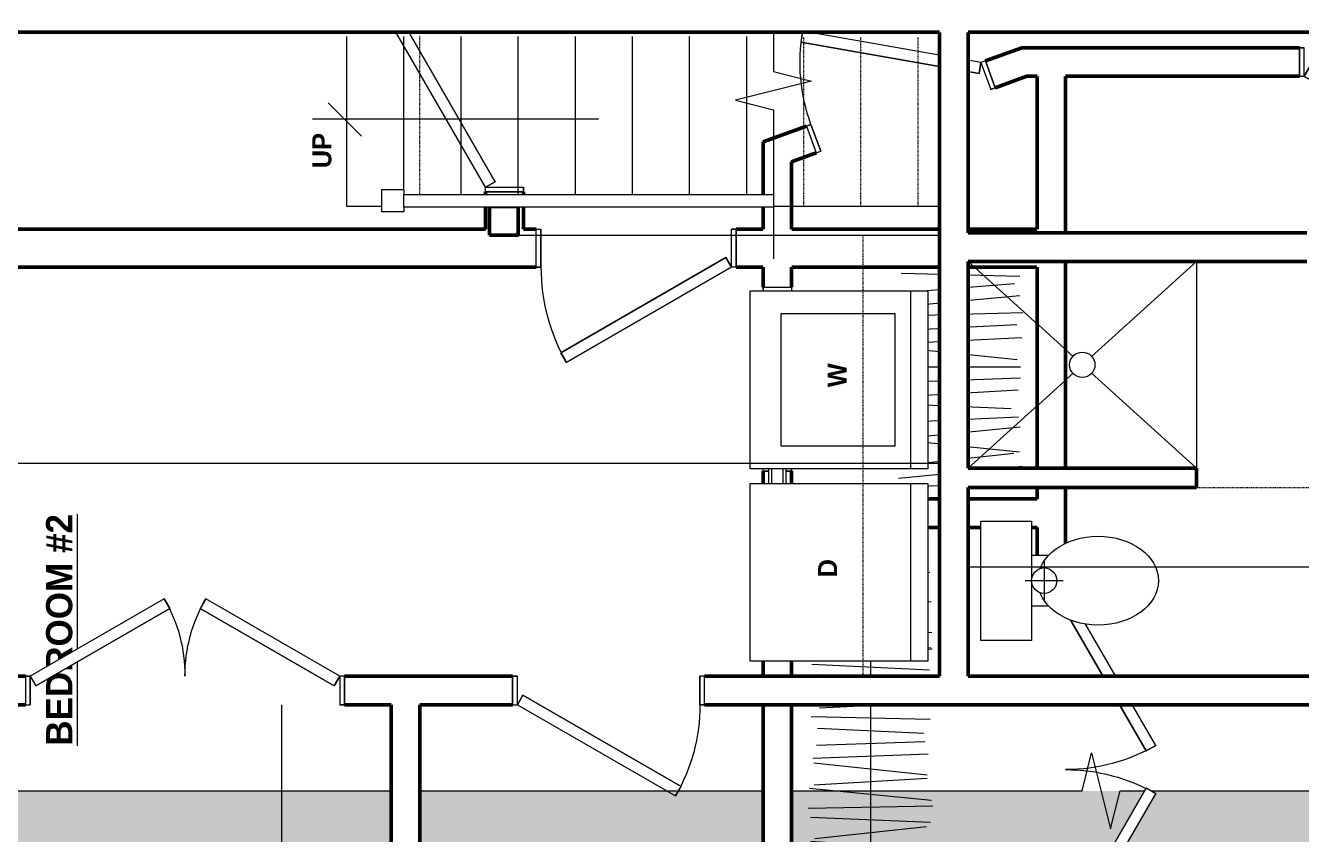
# Model space of a CAD drawing. Header units: inches. Extents: x -961 to 1381, y -1063 to 1035.
# Drawn here: x 355.1 to 556.1, y -615.6 to -488.2 of the extents above; entities that cross this region are included whole.
import ezdxf

# ---------------------------------------------------------------- set-up
doc = ezdxf.new("R2010")
doc.units = ezdxf.units.IN
doc.header["$LTSCALE"] = 0.2
doc.header["$MEASUREMENT"] = 0
doc.linetypes.add('STYLE_01', pattern=[0.41664, 0.20828, -0.20836])
doc.linetypes.add('STYLE_02', pattern=[0.694425, 0.48607, -0.208355])
for name, color, linetype, lineweight in [('_MD Elevations (2D)', 7, 'Continuous', 5), ('Equipment-Main', 7, 'Continuous', 5), ('None', 7, 'Continuous', 5), ('Sills', 7, 'Continuous', 5)]:
    doc.layers.add(name, color=color, linetype=linetype, lineweight=lineweight)
doc.styles.add('Bradley Hand ITC TT-Bold', font='Bradley Hand ITC TT-Bold')

# ---------------------------------------------------------------- blocks, each defined once
blk = doc.blocks.new('Break Line-4')
at = {"layer": 'None', "color": 7, "linetype": 'Continuous', "lineweight": 20}
blk.add_lwpolyline([(0, 0), (263.25, 0), (264.75, 6), (267.75, -6), (269.25, 0), (532.5, 0)], dxfattribs=at)
blk = doc.blocks.new('Group-361')
at = {"layer": 'None', "color": 7, "linetype": 'Continuous'}
blk.add_solid([(274.82, -625.85), (274.82, -608.75), (778.82, -625.85), (778.82, -608.75)], dxfattribs=at)
at = {"layer": 'None', "color": 7}
blk.add_blockref('Break Line-4', (258.32, -608.75), dxfattribs=at)
blk = doc.blocks.new('Clothes Rod (2D)-2')
at = {"layer": 'None', "color": 7, "linetype": 'Continuous', "lineweight": 5}
for p, q in [((2.13, 8.92), (1.88, -8.92)), ((3.92, 8.93), (4.1, -8.93)), ((6.51, 8.07), (5.52, -8.07)), ((7.09, 9.33), (8.95, -9.33)), ((9.3, 9.11), (10.75, -9.11)), ((11.73, 9.54), (12.32, -9.54)), ((14.77, 8.81), (13.29, -8.81)), ((16.59, 9.67), (15.48, -9.67)), ((19.03, 9.53), (17.05, -9.53)), ((19.18, 9.71), (20.91, -9.71)), ((22.48, 9.27), (21.62, -9.27)), ((24.91, 8.31), (23.2, -8.31)), ((26.73, 9.49), (25.38, -9.49)), ((30.28, 9.37), (29.85, -9.37)), ((32.48, 8.37), (31.66, -8.37)), ((33.77, 8.54), (34.38, -8.54)), ((35.73, 9.1), (36.43, -9.1)), ((39.04, 8.92), (37.13, -8.92)), ((39.55, 8.9), (40.63, -8.9)), ((43.03, 9.6), (41.15, -9.6)), ((43.93, 9.81), (44.26, -9.81)), ((46.51, 9.45), (45.69, -9.45)), ((47.15, 8.8), (49.06, -8.8)), ((50.77, 9.4), (49.46, -9.4)), ((51.99, 8.71), (52.24, -8.71)), ((54.31, 9.16), (53.93, -9.16)), ((56.4, 9.89), (55.85, -9.89)), ((58.63, 8.11), (57.63, -8.11)), ((60.15, 8.84), (60.11, -8.84)), ((63.09, 9.3), (61.19, -9.3)), ((63.98, 9.27), (64.31, -9.27)), ((66.01, 8.28), (66.28, -8.28)), ((68.85, 9.66), (67.45, -9.66)), ((70.01, 9.65), (70.3, -9.65)), ((71.9, 8.92), (72.42, -8.92)), ((74.63, 9.02), (73.7, -9.02)), ((76.56, 8.24), (75.78, -8.24)), ((27.67, 8.02), (28.46, -8.02)), ((0, 0), (78.17, 0))]:
    blk.add_line(p, q, dxfattribs=at)
blk = doc.blocks.new('Group-562')
at = {"layer": 'None', "color": 7, "linetype": 'Continuous', "lineweight": 5}
for p, q in [((-15.75, 3), (-15.75, -3)), ((15.75, 3), (15.75, -3))]:
    blk.add_line(p, q, dxfattribs=at)
blk = doc.blocks.new('Group-563')
at = {"layer": 'None', "color": 7, "linetype": 'Continuous', "lineweight": 5}
for points in [[(-15.75, 3), (-15, 3), (-15, -3), (-15.75, -3)], [(15, 3), (15.75, 3), (15.75, -3), (15, -3)]]:
    blk.add_lwpolyline(points, close=True, dxfattribs=at)
blk = doc.blocks.new('Group-564')
at = {"layer": 'None', "color": 7, "linetype": 'Continuous', "lineweight": 5}
for p, q in [((-15.75, 3), (-15, 3)), ((-15, 3), (-15, -3)), ((15.75, 3), (15, 3)), ((15, 3), (15, -3)), ((-15.75, -3), (-15, -3)), ((15.75, -3), (15, -3))]:
    blk.add_line(p, q, dxfattribs=at)
at = {"layer": 'None', "color": 7}
for name in ['Group-562', 'Group-563']:
    blk.add_blockref(name, (0, 0), dxfattribs=at)
blk = doc.blocks.new('Group-565')
at = {"layer": 'None', "color": 7, "linetype": 'Continuous', "lineweight": 5}
blk.add_arc((-15, 3), 30, 0, 30, dxfattribs=at)
blk = doc.blocks.new('Group-566')
at = {"layer": 'None', "color": 7, "linetype": 'Continuous', "lineweight": 5}
blk.add_lwpolyline([(-15, 3), (10.98, 18), (11.86, 16.48), (-14.12, 1.48)], close=True, dxfattribs=at)
blk = doc.blocks.new('Group-567')
at = {"layer": 'None', "color": 7, "linetype": 'Continuous', "lineweight": 5}
for p, q in [((-15, 3), (10.98, 18)), ((-14.12, 1.48), (11.86, 16.48)), ((10.98, 18), (11.86, 16.48)), ((-15, 3), (-14.12, 1.48))]:
    blk.add_line(p, q, dxfattribs=at)
at = {"layer": 'None', "color": 7}
blk.add_blockref('Group-566', (0, 0), dxfattribs=at)
blk = doc.blocks.new('Group-568')
at = {"layer": 'Sills'}
blk.add_blockref('Group-567', (0, 0), dxfattribs=at)
blk = doc.blocks.new('Door (2D)-24')
at = {"layer": 'None', "color": 7}
for name in ['Group-568', 'Group-564']:
    blk.add_blockref(name, (0, 0), dxfattribs=at)
at = {"layer": 'Sills'}
blk.add_blockref('Group-565', (0, 0), dxfattribs=at)
blk = doc.blocks.new('Group-620')
at = {"layer": 'None', "color": 7, "linetype": 'Continuous', "lineweight": 5}
for p, q in [((-15.5, 3), (-15.5, -3)), ((15.5, 3), (15.5, -3))]:
    blk.add_line(p, q, dxfattribs=at)
blk = doc.blocks.new('Group-621')
at = {"color": 7, "linetype": 'Continuous', "lineweight": 5}
for points in [[(-15.5, 3), (-14.75, 3), (-14.75, -3), (-15.5, -3)], [(14.75, 3), (15.5, 3), (15.5, -3), (14.75, -3)]]:
    blk.add_wipeout(points, dxfattribs=at).dxf.layer = 'None'
at = {"layer": 'None', "color": 7, "linetype": 'Continuous', "lineweight": 5}
for points in [[(-15.5, 3), (-14.75, 3), (-14.75, -3), (-15.5, -3)], [(14.75, 3), (15.5, 3), (15.5, -3), (14.75, -3)]]:
    blk.add_lwpolyline(points, close=True, dxfattribs=at)
blk = doc.blocks.new('Group-622')
at = {"layer": 'None', "color": 7}
blk.add_blockref('Group-620', (0, 0), dxfattribs=at)
blk.add_blockref('Group-621', (0, 0), dxfattribs=at)
at = {"layer": 'None', "color": 7, "linetype": 'Continuous', "lineweight": 5}
for p, q in [((-15.5, 3), (-14.75, 3)), ((-14.75, 3), (-14.75, -3)), ((15.5, 3), (14.75, 3)), ((14.75, 3), (14.75, -3)), ((-15.5, -3), (-14.75, -3)), ((15.5, -3), (14.75, -3))]:
    blk.add_line(p, q, dxfattribs=at)
blk = doc.blocks.new('Group-623')
at = {"layer": 'None', "color": 7, "linetype": 'Continuous', "lineweight": 5}
blk.add_arc((-14.75, 3), 29.5, 0, 30, dxfattribs=at)
blk = doc.blocks.new('Group-624')
at = {"color": 7, "linetype": 'Continuous', "lineweight": 5}
blk.add_wipeout([(-14.75, 3), (10.8, 17.75), (11.67, 16.23), (-13.88, 1.48)], dxfattribs=at).dxf.layer = 'None'
at = {"layer": 'None', "color": 7, "linetype": 'Continuous', "lineweight": 5}
blk.add_lwpolyline([(-14.75, 3), (10.8, 17.75), (11.67, 16.23), (-13.88, 1.48)], close=True, dxfattribs=at)
blk = doc.blocks.new('Group-625')
at = {"layer": 'None', "color": 7}
blk.add_blockref('Group-624', (0, 0), dxfattribs=at)
at = {"layer": 'None', "color": 7, "linetype": 'Continuous', "lineweight": 5}
for p, q in [((-14.75, 3), (10.8, 17.75)), ((-13.88, 1.48), (11.67, 16.23)), ((10.8, 17.75), (11.67, 16.23)), ((-14.75, 3), (-13.88, 1.48))]:
    blk.add_line(p, q, dxfattribs=at)
blk = doc.blocks.new('Group-626')
at = {"layer": 'Sills'}
blk.add_blockref('Group-625', (0, 0), dxfattribs=at)
blk = doc.blocks.new('Door (2D)-26')
at = {"layer": 'None', "color": 7}
blk.add_blockref('Group-622', (0, 0), dxfattribs=at)
at = {"layer": 'Sills'}
blk.add_blockref('Group-623', (0, 0), dxfattribs=at)
at = {"layer": 'None', "color": 7}
blk.add_blockref('Group-626', (0, 0), dxfattribs=at)
blk = doc.blocks.new('Group-628')
at = {"layer": 'None', "color": 7, "linetype": 'Continuous', "lineweight": 5}
for p, q in [((-14.5, 2.25), (-14.5, -2.25)), ((14.5, 2.25), (14.5, -2.25))]:
    blk.add_line(p, q, dxfattribs=at)
blk = doc.blocks.new('Group-629')
at = {"color": 7, "linetype": 'Continuous', "lineweight": 5}
for points in [[(-14.5, 2.25), (-13.75, 2.25), (-13.75, -2.25), (-14.5, -2.25)], [(13.75, 2.25), (14.5, 2.25), (14.5, -2.25), (13.75, -2.25)]]:
    blk.add_wipeout(points, dxfattribs=at).dxf.layer = 'None'
at = {"layer": 'None', "color": 7, "linetype": 'Continuous', "lineweight": 5}
for points in [[(-14.5, 2.25), (-13.75, 2.25), (-13.75, -2.25), (-14.5, -2.25)], [(13.75, 2.25), (14.5, 2.25), (14.5, -2.25), (13.75, -2.25)]]:
    blk.add_lwpolyline(points, close=True, dxfattribs=at)
blk = doc.blocks.new('Group-630')
at = {"layer": 'None', "color": 7}
blk.add_blockref('Group-628', (0, 0), dxfattribs=at)
blk.add_blockref('Group-629', (0, 0), dxfattribs=at)
at = {"layer": 'None', "color": 7, "linetype": 'Continuous', "lineweight": 5}
for p, q in [((-14.5, 2.25), (-13.75, 2.25)), ((-13.75, 2.25), (-13.75, -2.25)), ((14.5, 2.25), (13.75, 2.25)), ((13.75, 2.25), (13.75, -2.25)), ((-14.5, -2.25), (-13.75, -2.25)), ((14.5, -2.25), (13.75, -2.25))]:
    blk.add_line(p, q, dxfattribs=at)
blk = doc.blocks.new('Group-631')
at = {"color": 7, "linetype": 'Continuous', "lineweight": 5}
blk.add_wipeout([(-38.5, 0.875), (-11, 0.875), (-11, -0.875), (-38.5, -0.875)], dxfattribs=at).dxf.layer = 'None'
at = {"layer": 'None', "color": 7, "linetype": 'Continuous', "lineweight": 5}
blk.add_lwpolyline([(-38.5, 0.875), (-11, 0.875), (-11, -0.875), (-38.5, -0.875)], close=True, dxfattribs=at)
blk = doc.blocks.new('Door (2D)-27')
at = {"layer": 'None', "color": 7}
blk.add_blockref('Group-630', (0, 0), dxfattribs=at)
at = {"color": 7, "linetype": 'Continuous', "lineweight": 5}
blk.add_wipeout([(-41.25, 1.375), (-13.75, 1.375), (-13.75, -1.375), (-41.25, -1.375)], dxfattribs=at).dxf.layer = 'None'
at = {"layer": 'None', "color": 7, "linetype": 'Continuous', "lineweight": 5}
blk.add_lwpolyline([(-14.5, 2.25), (-13.75, 2.25), (-13.75, 1.375), (-41.25, 1.375), (-41.25, -1.375), (-13.75, -1.375), (-13.75, -2.25), (-14.5, -2.25)], dxfattribs=at)
at = {"layer": 'Sills'}
blk.add_blockref('Group-631', (0, 0), dxfattribs=at)
blk = doc.blocks.new('Group-633')
at = {"layer": 'None', "color": 7, "linetype": 'Continuous', "lineweight": 5}
for p, q in [((-29.125, 2.25), (-29.125, -2.25)), ((29.125, 2.25), (29.125, -2.25))]:
    blk.add_line(p, q, dxfattribs=at)
blk = doc.blocks.new('Group-634')
at = {"color": 7, "linetype": 'Continuous', "lineweight": 5}
for points in [[(-29.125, 2.25), (-28.375, 2.25), (-28.375, -2.25), (-29.125, -2.25)], [(28.375, 2.25), (29.125, 2.25), (29.125, -2.25), (28.375, -2.25)]]:
    blk.add_wipeout(points, dxfattribs=at).dxf.layer = 'None'
at = {"layer": 'None', "color": 7, "linetype": 'Continuous', "lineweight": 5}
for points in [[(-29.125, 2.25), (-28.375, 2.25), (-28.375, -2.25), (-29.125, -2.25)], [(28.375, 2.25), (29.125, 2.25), (29.125, -2.25), (28.375, -2.25)]]:
    blk.add_lwpolyline(points, close=True, dxfattribs=at)
blk = doc.blocks.new('Group-635')
at = {"layer": 'None', "color": 7}
blk.add_blockref('Group-633', (0, 0), dxfattribs=at)
blk.add_blockref('Group-634', (0, 0), dxfattribs=at)
at = {"layer": 'None', "color": 7, "linetype": 'Continuous', "lineweight": 5}
for p, q in [((-29.125, 2.25), (-28.375, 2.25)), ((-28.375, 2.25), (-28.375, -2.25)), ((29.125, 2.25), (28.375, 2.25)), ((28.375, 2.25), (28.375, -2.25)), ((-29.125, -2.25), (-28.375, -2.25)), ((29.125, -2.25), (28.375, -2.25))]:
    blk.add_line(p, q, dxfattribs=at)
blk = doc.blocks.new('Group-636')
at = {"layer": 'None', "color": 7, "linetype": 'Continuous', "lineweight": 5}
blk.add_arc((-28.375, 2.25), 28.375, 0, 30, dxfattribs=at)
blk = doc.blocks.new('Group-637')
at = {"color": 7, "linetype": 'Continuous', "lineweight": 5}
blk.add_wipeout([(-28.38, 2.25), (-3.8, 16.44), (-2.93, 14.92), (-27.5, 0.73)], dxfattribs=at).dxf.layer = 'None'
at = {"layer": 'None', "color": 7, "linetype": 'Continuous', "lineweight": 5}
blk.add_lwpolyline([(-28.38, 2.25), (-3.8, 16.44), (-2.93, 14.92), (-27.5, 0.73)], close=True, dxfattribs=at)
blk = doc.blocks.new('Group-638')
at = {"layer": 'None', "color": 7}
blk.add_blockref('Group-637', (0, 0), dxfattribs=at)
at = {"layer": 'None', "color": 7, "linetype": 'Continuous', "lineweight": 5}
for p, q in [((-28.38, 2.25), (-3.8, 16.44)), ((-3.8, 16.44), (-2.93, 14.92)), ((-27.5, 0.73), (-2.93, 14.92)), ((-28.38, 2.25), (-27.5, 0.73))]:
    blk.add_line(p, q, dxfattribs=at)
blk = doc.blocks.new('Group-639')
at = {"layer": 'Sills'}
blk.add_blockref('Group-638', (0, 0), dxfattribs=at)
blk = doc.blocks.new('Group-640')
at = {"layer": 'None', "color": 7, "linetype": 'Continuous', "lineweight": 5}
blk.add_arc((28.375, 2.25), 28.375, 150, 180, dxfattribs=at)
blk = doc.blocks.new('Group-641')
at = {"color": 7, "linetype": 'Continuous', "lineweight": 5}
blk.add_wipeout([(3.8, 16.44), (28.38, 2.25), (27.5, 0.73), (2.93, 14.92)], dxfattribs=at).dxf.layer = 'None'
at = {"layer": 'None', "color": 7, "linetype": 'Continuous', "lineweight": 5}
blk.add_lwpolyline([(3.8, 16.44), (28.38, 2.25), (27.5, 0.73), (2.93, 14.92)], close=True, dxfattribs=at)
blk = doc.blocks.new('Group-642')
at = {"layer": 'None', "color": 7}
blk.add_blockref('Group-641', (0, 0), dxfattribs=at)
at = {"layer": 'None', "color": 7, "linetype": 'Continuous', "lineweight": 5}
for p, q in [((3.8, 16.44), (2.93, 14.92)), ((3.8, 16.44), (28.38, 2.25)), ((2.93, 14.92), (27.5, 0.73)), ((28.38, 2.25), (27.5, 0.73))]:
    blk.add_line(p, q, dxfattribs=at)
blk = doc.blocks.new('Group-643')
at = {"layer": 'Sills'}
blk.add_blockref('Group-642', (0, 0), dxfattribs=at)
blk = doc.blocks.new('Door (2D)-28')
at = {"layer": 'None', "color": 7}
blk.add_blockref('Group-635', (0, 0), dxfattribs=at)
at = {"layer": 'Sills'}
for name in ['Group-636', 'Group-640']:
    blk.add_blockref(name, (0, 0), dxfattribs=at)
at = {"layer": 'None', "color": 7}
for name in ['Group-639', 'Group-643']:
    blk.add_blockref(name, (0, 0), dxfattribs=at)
blk = doc.blocks.new('Group-645')
at = {"layer": 'None', "color": 7, "linetype": 'Continuous', "lineweight": 5}
for p, q in [((-16, 2.25), (-16, -2.25)), ((16, 2.25), (16, -2.25))]:
    blk.add_line(p, q, dxfattribs=at)
blk = doc.blocks.new('Group-646')
at = {"layer": 'None', "color": 7, "linetype": 'Continuous', "lineweight": 5}
for points in [[(-16, 2.25), (-15.25, 2.25), (-15.25, -2.25), (-16, -2.25)], [(15.25, 2.25), (16, 2.25), (16, -2.25), (15.25, -2.25)]]:
    blk.add_lwpolyline(points, close=True, dxfattribs=at)
blk = doc.blocks.new('Group-647')
at = {"layer": 'None', "color": 7, "linetype": 'Continuous', "lineweight": 5}
for p, q in [((-16, 2.25), (-15.25, 2.25)), ((-15.25, 2.25), (-15.25, -2.25)), ((16, 2.25), (15.25, 2.25)), ((15.25, 2.25), (15.25, -2.25)), ((-16, -2.25), (-15.25, -2.25)), ((16, -2.25), (15.25, -2.25))]:
    blk.add_line(p, q, dxfattribs=at)
at = {"layer": 'None', "color": 7}
for name in ['Group-645', 'Group-646']:
    blk.add_blockref(name, (0, 0), dxfattribs=at)
blk = doc.blocks.new('Group-648')
at = {"layer": 'None', "color": 7, "linetype": 'Continuous', "lineweight": 5}
blk.add_arc((-15.25, 2.25), 30.5, 0, 30, dxfattribs=at)
blk = doc.blocks.new('Group-649')
at = {"layer": 'None', "color": 7, "linetype": 'Continuous', "lineweight": 5}
blk.add_lwpolyline([(-15.25, 2.25), (11.16, 17.5), (12.04, 15.98), (-14.38, 0.73)], close=True, dxfattribs=at)
blk = doc.blocks.new('Group-650')
at = {"layer": 'None', "color": 7, "linetype": 'Continuous', "lineweight": 5}
for p, q in [((-15.25, 2.25), (11.16, 17.5)), ((11.16, 17.5), (12.04, 15.98)), ((-14.38, 0.73), (12.04, 15.98)), ((-15.25, 2.25), (-14.38, 0.73))]:
    blk.add_line(p, q, dxfattribs=at)
at = {"layer": 'None', "color": 7}
blk.add_blockref('Group-649', (0, 0), dxfattribs=at)
blk = doc.blocks.new('Group-651')
at = {"layer": 'Sills'}
blk.add_blockref('Group-650', (0, 0), dxfattribs=at)
blk = doc.blocks.new('Door (2D)-29')
at = {"layer": 'None', "color": 7}
for name in ['Group-651', 'Group-647']:
    blk.add_blockref(name, (0, 0), dxfattribs=at)
at = {"layer": 'Sills'}
blk.add_blockref('Group-648', (0, 0), dxfattribs=at)
blk = doc.blocks.new('Group-661')
at = {"layer": 'None', "color": 7, "linetype": 'Continuous', "lineweight": 5}
for p, q in [((-15, 2.25), (-15, -2.25)), ((15, 2.25), (15, -2.25))]:
    blk.add_line(p, q, dxfattribs=at)
blk = doc.blocks.new('Group-662')
at = {"layer": 'None', "color": 7, "linetype": 'Continuous', "lineweight": 5}
for points in [[(-15, 2.25), (-14.25, 2.25), (-14.25, -2.25), (-15, -2.25)], [(14.25, 2.25), (15, 2.25), (15, -2.25), (14.25, -2.25)]]:
    blk.add_lwpolyline(points, close=True, dxfattribs=at)
blk = doc.blocks.new('Group-663')
at = {"layer": 'None', "color": 7, "linetype": 'Continuous', "lineweight": 5}
for p, q in [((-15, 2.25), (-14.25, 2.25)), ((-14.25, 2.25), (-14.25, -2.25)), ((15, 2.25), (14.25, 2.25)), ((14.25, 2.25), (14.25, -2.25)), ((-15, -2.25), (-14.25, -2.25)), ((15, -2.25), (14.25, -2.25))]:
    blk.add_line(p, q, dxfattribs=at)
at = {"layer": 'None', "color": 7}
for name in ['Group-661', 'Group-662']:
    blk.add_blockref(name, (0, 0), dxfattribs=at)
blk = doc.blocks.new('Group-664')
at = {"layer": 'None', "color": 7, "linetype": 'Continuous', "lineweight": 5}
blk.add_arc((-14.25, 2.25), 28.5, 0, 30, dxfattribs=at)
blk = doc.blocks.new('Group-665')
at = {"layer": 'None', "color": 7, "linetype": 'Continuous', "lineweight": 5}
blk.add_lwpolyline([(-14.25, 2.25), (10.43, 16.5), (11.31, 14.98), (-13.38, 0.73)], close=True, dxfattribs=at)
blk = doc.blocks.new('Group-666')
at = {"layer": 'None', "color": 7, "linetype": 'Continuous', "lineweight": 5}
for p, q in [((-14.25, 2.25), (10.43, 16.5)), ((10.43, 16.5), (11.31, 14.98)), ((-13.38, 0.73), (11.31, 14.98)), ((-14.25, 2.25), (-13.38, 0.73))]:
    blk.add_line(p, q, dxfattribs=at)
at = {"layer": 'None', "color": 7}
blk.add_blockref('Group-665', (0, 0), dxfattribs=at)
blk = doc.blocks.new('Group-667')
at = {"layer": 'Sills'}
blk.add_blockref('Group-666', (0, 0), dxfattribs=at)
blk = doc.blocks.new('Door (2D)-31')
at = {"layer": 'None', "color": 7}
for name in ['Group-667', 'Group-663']:
    blk.add_blockref(name, (0, 0), dxfattribs=at)
at = {"layer": 'Sills'}
blk.add_blockref('Group-664', (0, 0), dxfattribs=at)
blk = doc.blocks.new('Clothes Rod (2D)-3')
at = {"layer": 'None', "color": 7, "linetype": 'Continuous', "lineweight": 5}
for p, q in [((2.31, 9.35), (1.84, -9.35)), ((3.47, 8.55), (4.83, -8.55)), ((5.36, 9.36), (7.09, -9.36)), ((8.04, 9.83), (8.56, -9.83)), ((9.95, 8.89), (10.8, -8.89)), ((12, 9.7), (12.9, -9.7)), ((15.44, 8.96), (13.61, -8.96)), ((16.6, 9.49), (16.6, -9.49)), ((18.34, 9.45), (19.01, -9.45)), ((20.2, 9.12), (21.3, -9.12)), ((24.5, 9.14), (25.3, -9.14)), ((26.06, 9.4), (27.89, -9.4)), ((30.01, 9.3), (28.09, -9.3)), ((30.21, 8.44), (32.04, -8.44)), ((32.24, 9.74), (34.16, -9.74)), ((35.16, 8.13), (35.39, -8.13)), ((23.17, 8.03), (22.48, -8.03)), ((0, 0), (37.35, 0))]:
    blk.add_line(p, q, dxfattribs=at)
blk = doc.blocks.new('Group-689')
at = {"layer": 'None', "color": 7, "rotation": -90}
blk.add_blockref('Clothes Rod (2D)-2', (488.25, -567.25, 64), dxfattribs=at)
at = {"layer": 'None', "color": 7, "insert": (358.35, -583.4), "char_height": 4.1288, "width": 63, "attachment_point": 2, "rotation": 90, "line_spacing_factor": 1.337445, "style": 'Bradley Hand ITC TT-Bold'}
blk.add_mtext('{\\LBEDROOM #2\\P}', dxfattribs=at)
at = {"color": 7, "linetype": 'Continuous', "lineweight": 5}
for points in [[(284.32, -526.25), (284.32, -520.25), (435.57, -520.25), (435.57, -526.25)], [(467.07, -526.25), (467.07, -520.25), (471.32, -520.25), (471.32, -526.25)], [(475.82, -526.25), (475.82, -520.25), (514.49, -520.25), (514.49, -526.25)], [(475.82, -645.25), (471.32, -645.25), (471.32, -558.4), (475.82, -558.4)]]:
    blk.add_wipeout(points, dxfattribs=at).dxf.layer = 'None'
at = {"layer": 'None', "color": 7, "linetype": 'Continuous', "lineweight": 50}
for p, q in [((284.32, -520.25), (427.57, -520.25)), ((433.57, -520.25), (435.57, -520.25)), ((467.07, -520.25), (471.32, -520.25)), ((475.82, -520.25), (514.49, -520.25)), ((284.32, -526.25), (435.57, -526.25)), ((467.07, -526.25), (471.32, -526.25)), ((475.82, -526.25), (514.49, -526.25)), ((471.32, -645.25), (471.32, -558.4)), ((475.82, -562.75), (475.82, -558.4)), ((475.82, -645.25), (475.82, -567.25))]:
    blk.add_line(p, q, dxfattribs=at)
at = {"layer": 'None', "color": 7, "rotation": 180}
blk.add_blockref('Door (2D)-24', (451.32, -523.25), dxfattribs=at)
at = {"color": 7, "linetype": 'Continuous', "lineweight": 5}
for points in [[(518.99, -576.27), (514.49, -576.27), (514.49, -496.17), (518.99, -496.17)], [(475.82, -529.4), (471.32, -529.4), (471.32, -506.5), (475.82, -509.65)], [(433.57, -520.25), (427.57, -520.25), (427.57, -514.4), (433.57, -514.4)]]:
    blk.add_wipeout(points, dxfattribs=at).dxf.layer = 'None'
at = {"layer": 'None', "color": 7, "linetype": 'Continuous', "lineweight": 50}
for p, q in [((514.49, -520.25), (514.49, -496.17)), ((518.99, -576.27), (518.99, -496.17)), ((471.32, -520.25), (471.32, -506.5)), ((475.82, -520.25), (475.82, -509.65)), ((427.57, -520.25), (427.57, -514.4)), ((433.57, -520.25), (433.57, -514.4)), ((471.32, -529.4), (471.32, -526.25)), ((475.82, -529.4), (475.82, -526.25)), ((514.49, -562.75), (514.49, -526.25)), ((514.49, -576.27), (514.49, -567.25))]:
    blk.add_line(p, q, dxfattribs=at)
at = {"layer": 'None', "color": 7, "rotation": 90}
for name, p in [('Door (2D)-26', (430.57, -498.9)), ('Door (2D)-27', (473.57, -543.9))]:
    blk.add_blockref(name, p, dxfattribs=at)
at = {"layer": 'None', "color": 7, "xscale": -1, "rotation": -90}
blk.add_blockref('Door (2D)-28', (516.74, -605.4), dxfattribs=at)
at = {"color": 7, "linetype": 'Continuous', "lineweight": 5}
for points in [[(555.82, -491.67), (555.82, -496.17), (512.87, -496.17), (512.08, -491.67)], [(475.82, -509.65), (471.32, -506.5), (478.16, -504.01), (479.7, -508.24)]]:
    blk.add_wipeout(points, dxfattribs=at).dxf.layer = 'None'
at = {"layer": 'None', "color": 7, "linetype": 'Continuous', "lineweight": 50}
for p, q in [((555.82, -491.67), (512.08, -491.67)), ((514.49, -496.17), (512.87, -496.17)), ((555.82, -496.17), (518.99, -496.17)), ((471.32, -506.5), (478.16, -504.01)), ((475.82, -509.65), (479.7, -508.24))]:
    blk.add_line(p, q, dxfattribs=at)
at = {"layer": 'None', "color": 7, "xscale": -1, "rotation": 180}
blk.add_blockref('Door (2D)-29', (571.82, -493.92), dxfattribs=at)
at = {"color": 7, "linetype": 'Continuous', "lineweight": 5}
blk.add_wipeout([(514.49, -562.75), (514.49, -567.25), (475.82, -567.25), (475.82, -562.75)], dxfattribs=at).dxf.layer = 'None'
at = {"layer": 'None', "color": 7, "linetype": 'Continuous', "lineweight": 50}
for p, q in [((514.49, -562.75), (475.82, -562.75)), ((514.49, -567.25), (475.82, -567.25))]:
    blk.add_line(p, q, dxfattribs=at)
at = {"layer": 'None', "color": 7, "rotation": -90}
blk.add_blockref('Clothes Rod (2D)-3', (502.4, -525.4, 64), dxfattribs=at)
at = {"color": 7, "linetype": 'Continuous', "lineweight": 5}
blk.add_wipeout([(507.89, -497.98), (506.35, -493.75), (512.08, -491.67), (512.87, -496.17)], dxfattribs=at).dxf.layer = 'None'
at = {"layer": 'None', "color": 7, "linetype": 'Continuous', "lineweight": 50}
for p, q in [((506.35, -493.75), (512.08, -491.67)), ((507.89, -497.98), (512.87, -496.17))]:
    blk.add_line(p, q, dxfattribs=at)
at = {"layer": 'None', "color": 7, "xscale": -1, "rotation": 19.99999999999992}
blk.add_blockref('Door (2D)-31', (493.02, -501), dxfattribs=at)
blk = doc.blocks.new('Clothes_Dryer_Sm (2D)')
at = {"color": 7, "linetype": 'Continuous', "lineweight": 5}
blk.add_wipeout([(-14, 0), (14, 0), (14, -28), (-14, -28)], dxfattribs=at).dxf.layer = 'None'
at = {"layer": 'None', "color": 7, "linetype": 'Continuous', "lineweight": 5}
blk.add_line((-14, -2.75), (14, -2.75), dxfattribs=at)
blk.add_lwpolyline([(-14, 0), (14, 0), (14, -28), (-14, -28)], close=True, dxfattribs=at)
blk = doc.blocks.new('Clothes_Washer_Top (2D)')
at = {"color": 7, "linetype": 'Continuous', "lineweight": 5}
blk.add_wipeout([(-14, 0), (14, 0), (14, -28), (-14, -28)], dxfattribs=at).dxf.layer = 'None'
at = {"layer": 'None', "color": 7, "linetype": 'Continuous', "lineweight": 5}
blk.add_line((-14, -2.75), (14, -2.75), dxfattribs=at)
blk.add_lwpolyline([(-14, 0), (14, 0), (14, -28), (-14, -28)], close=True, dxfattribs=at)
at = {"color": 7, "linetype": 'Continuous', "lineweight": 5}
blk.add_wipeout([(-10.44, -5.24), (10.44, -5.24), (10.44, -23.12), (-10.44, -23.12)], dxfattribs=at).dxf.layer = 'None'
at = {"layer": 'None', "color": 7, "linetype": 'Continuous', "lineweight": 5}
blk.add_lwpolyline([(-10.44, -5.24), (10.44, -5.24), (10.44, -23.12), (-10.44, -23.12)], close=True, dxfattribs=at)
blk = doc.blocks.new('Group-690')
at = {"layer": 'None', "color": 7, "linetype": 'Continuous', "lineweight": 5}
for p, q in [((-25.125, 2.25), (-25.125, -2.25)), ((25.125, 2.25), (25.125, -2.25))]:
    blk.add_line(p, q, dxfattribs=at)
blk = doc.blocks.new('Group-691')
at = {"color": 7, "linetype": 'Continuous', "lineweight": 5}
for points in [[(-25.125, 2.25), (-24.375, 2.25), (-24.375, -2.25), (-25.125, -2.25)], [(24.375, 2.25), (25.125, 2.25), (25.125, -2.25), (24.375, -2.25)]]:
    blk.add_wipeout(points, dxfattribs=at).dxf.layer = 'None'
at = {"layer": 'None', "color": 7, "linetype": 'Continuous', "lineweight": 5}
for points in [[(-25.125, 2.25), (-24.375, 2.25), (-24.375, -2.25), (-25.125, -2.25)], [(24.375, 2.25), (25.125, 2.25), (25.125, -2.25), (24.375, -2.25)]]:
    blk.add_lwpolyline(points, close=True, dxfattribs=at)
blk = doc.blocks.new('Group-692')
at = {"layer": 'None', "color": 7}
blk.add_blockref('Group-690', (0, 0), dxfattribs=at)
blk.add_blockref('Group-691', (0, 0), dxfattribs=at)
at = {"layer": 'None', "color": 7, "linetype": 'Continuous', "lineweight": 5}
for p, q in [((-25.125, 2.25), (-24.375, 2.25)), ((-24.375, 2.25), (-24.375, -2.25)), ((25.125, 2.25), (24.375, 2.25)), ((24.375, 2.25), (24.375, -2.25)), ((-25.125, -2.25), (-24.375, -2.25)), ((25.125, -2.25), (24.375, -2.25))]:
    blk.add_line(p, q, dxfattribs=at)
blk = doc.blocks.new('Group-693')
at = {"layer": 'None', "color": 7, "linetype": 'Continuous', "lineweight": 5}
blk.add_arc((-24.375, 2.25), 24.375, 0, 30, dxfattribs=at)
blk = doc.blocks.new('Group-694')
at = {"color": 7, "linetype": 'Continuous', "lineweight": 5}
blk.add_wipeout([(-24.38, 2.25), (-3.27, 14.44), (-2.39, 12.92), (-23.5, 0.73)], dxfattribs=at).dxf.layer = 'None'
at = {"layer": 'None', "color": 7, "linetype": 'Continuous', "lineweight": 5}
blk.add_lwpolyline([(-24.38, 2.25), (-3.27, 14.44), (-2.39, 12.92), (-23.5, 0.73)], close=True, dxfattribs=at)
blk = doc.blocks.new('Group-695')
at = {"layer": 'None', "color": 7}
blk.add_blockref('Group-694', (0, 0), dxfattribs=at)
at = {"layer": 'None', "color": 7, "linetype": 'Continuous', "lineweight": 5}
for p, q in [((-24.38, 2.25), (-3.27, 14.44)), ((-3.27, 14.44), (-2.39, 12.92)), ((-23.5, 0.73), (-2.39, 12.92)), ((-24.38, 2.25), (-23.5, 0.73))]:
    blk.add_line(p, q, dxfattribs=at)
blk = doc.blocks.new('Group-696')
at = {"layer": 'Sills'}
blk.add_blockref('Group-695', (0, 0), dxfattribs=at)
blk = doc.blocks.new('Group-697')
at = {"layer": 'None', "color": 7, "linetype": 'Continuous', "lineweight": 5}
blk.add_arc((24.375, 2.25), 24.375, 150, 180, dxfattribs=at)
blk = doc.blocks.new('Group-698')
at = {"color": 7, "linetype": 'Continuous', "lineweight": 5}
blk.add_wipeout([(3.27, 14.44), (24.38, 2.25), (23.5, 0.73), (2.39, 12.92)], dxfattribs=at).dxf.layer = 'None'
at = {"layer": 'None', "color": 7, "linetype": 'Continuous', "lineweight": 5}
blk.add_lwpolyline([(3.27, 14.44), (24.38, 2.25), (23.5, 0.73), (2.39, 12.92)], close=True, dxfattribs=at)
blk = doc.blocks.new('Group-699')
at = {"layer": 'None', "color": 7}
blk.add_blockref('Group-698', (0, 0), dxfattribs=at)
at = {"layer": 'None', "color": 7, "linetype": 'Continuous', "lineweight": 5}
for p, q in [((3.27, 14.44), (2.39, 12.92)), ((3.27, 14.44), (24.38, 2.25)), ((2.39, 12.92), (23.5, 0.73)), ((24.38, 2.25), (23.5, 0.73))]:
    blk.add_line(p, q, dxfattribs=at)
blk = doc.blocks.new('Group-700')
at = {"layer": 'Sills'}
blk.add_blockref('Group-699', (0, 0), dxfattribs=at)
blk = doc.blocks.new('Door (2D)-34')
at = {"layer": 'None', "color": 7}
blk.add_blockref('Group-692', (0, 0), dxfattribs=at)
at = {"layer": 'Sills'}
for name in ['Group-693', 'Group-697']:
    blk.add_blockref(name, (0, 0), dxfattribs=at)
at = {"layer": 'None', "color": 7}
for name in ['Group-696', 'Group-700']:
    blk.add_blockref(name, (0, 0), dxfattribs=at)
blk = doc.blocks.new('Group-702')
at = {"layer": 'None', "color": 7, "linetype": 'Continuous', "lineweight": 5}
for p, q in [((-15.125, 2.25), (-15.125, -2.25)), ((15.125, 2.25), (15.125, -2.25))]:
    blk.add_line(p, q, dxfattribs=at)
blk = doc.blocks.new('Group-703')
at = {"layer": 'None', "color": 7, "linetype": 'Continuous', "lineweight": 5}
for points in [[(-15.125, 2.25), (-14.375, 2.25), (-14.375, -2.25), (-15.125, -2.25)], [(14.375, 2.25), (15.125, 2.25), (15.125, -2.25), (14.375, -2.25)]]:
    blk.add_lwpolyline(points, close=True, dxfattribs=at)
blk = doc.blocks.new('Group-704')
at = {"layer": 'None', "color": 7, "linetype": 'Continuous', "lineweight": 5}
for p, q in [((-15.125, 2.25), (-14.375, 2.25)), ((-14.375, 2.25), (-14.375, -2.25)), ((15.125, 2.25), (14.375, 2.25)), ((14.375, 2.25), (14.375, -2.25)), ((-15.125, -2.25), (-14.375, -2.25)), ((15.125, -2.25), (14.375, -2.25))]:
    blk.add_line(p, q, dxfattribs=at)
at = {"layer": 'None', "color": 7}
for name in ['Group-702', 'Group-703']:
    blk.add_blockref(name, (0, 0), dxfattribs=at)
blk = doc.blocks.new('Group-705')
at = {"layer": 'None', "color": 7, "linetype": 'Continuous', "lineweight": 5}
blk.add_arc((-14.375, 2.25), 28.75, 0, 30, dxfattribs=at)
blk = doc.blocks.new('Group-706')
at = {"layer": 'None', "color": 7, "linetype": 'Continuous', "lineweight": 5}
blk.add_lwpolyline([(-14.38, 2.25), (10.52, 16.62), (11.4, 15.11), (-13.5, 0.73)], close=True, dxfattribs=at)
blk = doc.blocks.new('Group-707')
at = {"layer": 'None', "color": 7, "linetype": 'Continuous', "lineweight": 5}
for p, q in [((-14.38, 2.25), (10.52, 16.62)), ((10.52, 16.62), (11.4, 15.11)), ((-13.5, 0.73), (11.4, 15.11)), ((-14.38, 2.25), (-13.5, 0.73))]:
    blk.add_line(p, q, dxfattribs=at)
at = {"layer": 'None', "color": 7}
blk.add_blockref('Group-706', (0, 0), dxfattribs=at)
blk = doc.blocks.new('Group-708')
at = {"layer": 'Sills'}
blk.add_blockref('Group-707', (0, 0), dxfattribs=at)
blk = doc.blocks.new('Door (2D)-35')
at = {"layer": 'None', "color": 7}
for name in ['Group-708', 'Group-704']:
    blk.add_blockref(name, (0, 0), dxfattribs=at)
at = {"layer": 'Sills'}
blk.add_blockref('Group-705', (0, 0), dxfattribs=at)
blk = doc.blocks.new('Group-726')
at = {"layer": 'None', "color": 7, "lineweight": 5}
blk.add_line((503.61, -566.24), (503.61, -585.04), dxfattribs=at)
at = {"color": 7, "lineweight": 5}
blk.add_wipeout([(513.61, -579.64), (513.61, -571.64), (518.93, -571.64), (518.93, -579.64)], dxfattribs=at).dxf.layer = 'None'
at = {"layer": 'None', "color": 7, "lineweight": 5}
blk.add_lwpolyline([(513.61, -579.64), (513.61, -571.64), (518.93, -571.64), (518.93, -579.64)], close=True, dxfattribs=at)
at = {"color": 7, "lineweight": 5}
blk.add_wipeout([(533.61, -575.64), (533.57, -576.33), (533.43, -577.01), (533.21, -577.67), (532.89, -578.32), (532.49, -578.94), (532.01, -579.53), (531.46, -580.08), (530.83, -580.59), (530.14, -581.05), (529.39, -581.46), (528.59, -581.82), (527.75, -582.11), (526.87, -582.34), (525.97, -582.51), (525.05, -582.61), (524.11, -582.64), (523.18, -582.61), (522.26, -582.51), (521.36, -582.34), (520.48, -582.11), (519.64, -581.82), (518.84, -581.46), (518.09, -581.05), (517.4, -580.59), (516.77, -580.08), (516.22, -579.53), (515.74, -578.94), (515.34, -578.32), (515.02, -577.67), (514.8, -577.01), (514.66, -576.33), (514.61, -575.64), (514.66, -574.96), (514.8, -574.28), (515.02, -573.61), (515.34, -572.96), (515.74, -572.34), (516.22, -571.75), (516.77, -571.2), (517.4, -570.69), (518.09, -570.23), (518.84, -569.82), (519.64, -569.47), (520.48, -569.17), (521.36, -568.94), (522.26, -568.78), (523.18, -568.68), (524.11, -568.64), (525.05, -568.68), (525.97, -568.78), (526.87, -568.94), (527.75, -569.17), (528.59, -569.47), (529.39, -569.82), (530.14, -570.23), (530.83, -570.69), (531.46, -571.2), (532.01, -571.75), (532.49, -572.34), (532.89, -572.96), (533.21, -573.61), (533.43, -574.28), (533.57, -574.96)], dxfattribs=at).dxf.layer = 'None'
at = {"layer": 'None', "color": 7, "lineweight": 5}
blk.add_ellipse((524.11, -575.64), major_axis=(-9.5, 0), ratio=0.736842, dxfattribs=at)
at = {"color": 7, "lineweight": 5}
blk.add_wipeout([(505.61, -585.04), (505.61, -566.24), (513.61, -566.24), (513.61, -585.04)], dxfattribs=at).dxf.layer = 'None'
at = {"layer": 'None', "color": 7, "lineweight": 5}
blk.add_lwpolyline([(505.61, -585.04), (505.61, -566.24), (513.61, -566.24), (513.61, -585.04)], close=True, dxfattribs=at)
at = {"color": 7, "lineweight": 5}
blk.add_wipeout([(517.61, -575.64), (517.61, -575.84), (517.58, -576.03), (517.53, -576.22), (517.46, -576.41), (517.38, -576.58), (517.28, -576.75), (517.16, -576.91), (517.03, -577.06), (516.88, -577.19), (516.73, -577.31), (516.56, -577.41), (516.38, -577.49), (516.2, -577.56), (516, -577.6), (515.81, -577.63), (515.61, -577.64), (515.42, -577.63), (515.22, -577.6), (515.03, -577.56), (514.85, -577.49), (514.67, -577.41), (514.5, -577.31), (514.35, -577.19), (514.2, -577.06), (514.07, -576.91), (513.95, -576.75), (513.85, -576.58), (513.77, -576.41), (513.7, -576.22), (513.65, -576.03), (513.62, -575.84), (513.61, -575.64), (513.62, -575.45), (513.65, -575.25), (513.7, -575.06), (513.77, -574.88), (513.85, -574.7), (513.95, -574.53), (514.07, -574.37), (514.2, -574.23), (514.35, -574.1), (514.5, -573.98), (514.67, -573.88), (514.85, -573.79), (515.03, -573.73), (515.22, -573.68), (515.42, -573.65), (515.61, -573.64), (515.81, -573.65), (516, -573.68), (516.2, -573.73), (516.38, -573.79), (516.56, -573.88), (516.73, -573.98), (516.88, -574.1), (517.03, -574.23), (517.16, -574.37), (517.28, -574.53), (517.38, -574.7), (517.46, -574.88), (517.53, -575.06), (517.58, -575.25), (517.61, -575.45)], dxfattribs=at).dxf.layer = 'None'
at = {"layer": 'None', "color": 7, "lineweight": 5}
for p, q in [((515.61, -572.64), (515.61, -578.64)), ((518.61, -575.64), (512.61, -575.64))]:
    blk.add_line(p, q, dxfattribs=at)
blk.add_ellipse((515.61, -575.64), major_axis=(0, 2), ratio=1, dxfattribs=at)
blk = doc.blocks.new('Break Line-9')
at = {"layer": 'None', "color": 7, "linetype": 'Continuous', "lineweight": 20}
blk.add_lwpolyline([(0, 0), (23.5, 0), (25, 6), (28, -6), (29.5, 0), (53, 0)], dxfattribs=at)
blk = doc.blocks.new('Group-789')
at = {"layer": 'None', "linetype": 'Continuous', "lineweight": 0}
blk.add_hatch(color=7, dxfattribs=at).paths.add_polyline_path([(445.19, -502.84), (445.39, -502.89), (445.19, -502.95)])
at = {"layer": 'None', "color": 7, "linetype": 'Continuous', "lineweight": 5}
for p, q in [((405.74, -516.69), (405.74, -489.9)), ((414.74, -516.69), (414.74, -489.9)), ((423.74, -516.69), (423.74, -489.9)), ((432.74, -516.69), (432.74, -489.9)), ((441.74, -516.69), (441.74, -489.9)), ((450.74, -516.69), (450.74, -489.9)), ((459.74, -516.69), (459.74, -489.9)), ((468.74, -516.69), (468.74, -489.9)), ((402.81, -500.36), (408.06, -505.61)), ((400.31, -502.89), (445.39, -502.89)), ((499.11, -516.69), (405.74, -516.69)), ((428.24, -521.19), (499.11, -521.19))]:
    blk.add_line(p, q, dxfattribs=at)
at = {"layer": 'None', "color": 7, "linetype": 'STYLE_02', "lineweight": 5}
blk.add_line((417.24, -516.69), (417.24, -489.69), dxfattribs=at)
at = {"layer": 'None', "color": 7, "linetype": 'STYLE_01', "lineweight": 5}
for p, q in [((477.74, -516.69), (477.74, -489.9)), ((486.74, -516.69), (486.74, -489.9)), ((495.74, -516.69), (495.74, -489.9))]:
    blk.add_line(p, q, dxfattribs=at)
at = {"layer": 'None', "color": 7, "linetype": 'Continuous', "lineweight": 5}
blk.add_lwpolyline([(445.19, -502.84), (445.39, -502.89), (445.19, -502.95)], close=True, dxfattribs=at)
at = {"layer": 'None', "color": 7, "linetype": 'Continuous', "lineweight": 50}
blk.add_lwpolyline([(428.24, -521.19), (428.24, -516.69), (432.74, -516.69), (432.74, -521.19)], close=True, dxfattribs=at)
at = {"layer": 'Equipment-Main', "color": 7, "rotation": -90}
blk.add_blockref('Clothes_Dryer_Sm (2D)', (497.29, -574.32), dxfattribs=at)
at = {"layer": 'None', "color": 7, "rotation": -90}
blk.add_blockref('Clothes_Washer_Top (2D)', (497.29, -544), dxfattribs=at)
at = {"layer": 'None', "color": 7}
blk.add_blockref('Group-726', (0, 0), dxfattribs=at)
at = {"layer": 'None', "color": 7, "insert": (400.29, -507.89), "char_height": 3.003, "width": 10, "attachment_point": 2, "rotation": 90, "line_spacing_factor": 1.334659, "style": 'Bradley Hand ITC TT-Bold'}
blk.add_mtext('UP', dxfattribs=at)
at = {"color": 7, "linetype": 'Continuous', "lineweight": 5}
for points in [[(287.74, -595.19), (287.74, -590.69), (355.11, -590.69), (355.11, -595.19)], [(462.11, -595.19), (462.11, -590.69), (619.61, -590.69), (624.11, -595.19)], [(412.74, -595.19), (417.24, -595.19), (417.24, -716.69), (412.74, -716.69)]]:
    blk.add_wipeout(points, dxfattribs=at).dxf.layer = 'None'
at = {"layer": 'None', "color": 7, "linetype": 'Continuous', "lineweight": 50}
for p, q in [((287.74, -590.69), (355.11, -590.69)), ((462.11, -590.69), (499.11, -590.69)), ((503.61, -590.69), (619.61, -590.69)), ((287.74, -595.19), (355.11, -595.19)), ((412.74, -595.19), (412.74, -716.69)), ((417.24, -595.19), (417.24, -716.69)), ((462.11, -595.19), (624.11, -595.19))]:
    blk.add_line(p, q, dxfattribs=at)
at = {"layer": 'None', "color": 7, "char_height": 3, "width": 19.5, "attachment_point": 2, "rotation": 90, "line_spacing_factor": 1.334659, "style": 'Bradley Hand ITC TT-Bold'}
for s, insert in [('W', (481.48, -543.28)), ('D', (479.98, -573.68))]:
    blk.add_mtext(s, dxfattribs=dict(at, insert=insert))
at = {"color": 7, "linetype": 'Continuous', "lineweight": 15}
blk.add_wipeout([(411.24, -517.53), (411.24, -514.03), (414.74, -514.03), (414.74, -517.53)], dxfattribs=at).dxf.layer = 'None'
at = {"layer": 'None', "color": 7, "linetype": 'Continuous', "lineweight": 15}
blk.add_lwpolyline([(411.24, -517.53), (411.24, -514.03), (414.74, -514.03), (414.74, -517.53)], close=True, dxfattribs=at)
at = {"color": 7, "linetype": 'Continuous', "lineweight": 5}
for points in [[(499.11, -489.25), (503.61, -489.25), (503.61, -590.69), (499.11, -590.69)], [(405.36, -595.19), (405.36, -590.69), (431.86, -590.69), (431.86, -595.19)]]:
    blk.add_wipeout(points, dxfattribs=at).dxf.layer = 'None'
at = {"layer": 'None', "color": 7, "linetype": 'Continuous', "lineweight": 50}
for p, q in [((499.11, -489.25), (499.11, -590.69)), ((503.61, -489.25), (503.61, -520.83)), ((503.61, -525.33), (503.61, -557.94)), ((503.61, -560.94), (503.61, -590.69)), ((405.36, -590.69), (431.86, -590.69)), ((405.36, -595.19), (412.74, -595.19)), ((417.24, -595.19), (431.86, -595.19))]:
    blk.add_line(p, q, dxfattribs=at)
at = {"layer": 'None', "color": 5, "linetype": 'Continuous', "lineweight": 5}
for p, q in [((499.11, -557.19), (289.11, -557.19)), ((503.61, -573.44), (619.61, -573.44))]:
    blk.add_line(p, q, dxfattribs=at)
at = {"layer": 'None', "color": 7, "linetype": 'STYLE_02', "lineweight": 5}
blk.add_lwpolyline([(487.11, -590.69), (487.11, -521.19), (499.11, -521.19), (499.11, -590.69)], close=True, dxfattribs=at)
at = {"layer": 'None', "color": 7, "xscale": -1, "rotation": 180}
blk.add_blockref('Door (2D)-35', (446.99, -592.94), dxfattribs=at)
at = {"color": 7, "linetype": 'Continuous', "lineweight": 15}
blk.add_wipeout([(414.74, -516.78), (414.74, -514.78), (472.95, -514.78), (472.95, -516.78)], dxfattribs=at).dxf.layer = 'None'
at = {"layer": 'None', "color": 7, "linetype": 'Continuous', "lineweight": 15}
blk.add_lwpolyline([(414.74, -516.78), (414.74, -514.78), (472.95, -514.78), (472.95, -516.78)], close=True, dxfattribs=at)
at = {"layer": 'None', "color": 7, "rotation": -90}
blk.add_blockref('Break Line-9', (472.95, -471.94), dxfattribs=at)
at = {"layer": 'None', "color": 7, "xscale": -1}
blk.add_blockref('Door (2D)-34', (380.24, -592.94), dxfattribs=at)
at = {"color": 7, "linetype": 'Continuous', "lineweight": 5}
for points in [[(503.61, -525.33), (503.61, -520.83), (556.99, -520.83), (556.99, -525.33)], [(503.61, -560.94), (503.61, -557.94), (539.61, -557.94), (539.61, -560.94)]]:
    blk.add_wipeout(points, dxfattribs=at).dxf.layer = 'None'
at = {"layer": 'None', "color": 7, "linetype": 'Continuous', "lineweight": 50}
for p, q in [((503.61, -520.83), (556.99, -520.83)), ((503.61, -525.33), (556.99, -525.33)), ((503.61, -557.94), (539.61, -557.94)), ((539.61, -560.94), (539.61, -557.94)), ((503.61, -560.94), (539.61, -560.94))]:
    blk.add_line(p, q, dxfattribs=at)
at = {"layer": 'None', "color": 7, "linetype": 'Continuous', "lineweight": 5}
for p, q in [((503.61, -525.33), (539.61, -557.94)), ((503.61, -557.94), (539.61, -525.33)), ((539.61, -525.33), (539.61, -557.94))]:
    blk.add_line(p, q, dxfattribs=at)
at = {"layer": 'None', "color": 7, "linetype": 'STYLE_01', "lineweight": 5}
blk.add_line((539.61, -560.94), (619.61, -560.94), dxfattribs=at)
at = {"layer": 'None', "color": 5, "linetype": 'Continuous', "lineweight": 5}
blk.add_line((395.49, -710.69), (395.49, -595.19), dxfattribs=at)
at = {"color": 7, "linetype": 'Continuous', "lineweight": 5}
blk.add_wipeout([(706.49, -472.25), (694.49, -489.25), (287.74, -489.25), (287.74, -472.25)], dxfattribs=at).dxf.layer = 'None'
at = {"layer": 'None', "color": 7, "linetype": 'Continuous', "lineweight": 50}
for p, q in [((499.11, -489.25), (287.74, -489.25)), ((694.49, -489.25), (503.61, -489.25))]:
    blk.add_line(p, q, dxfattribs=at)
at = {"color": 7, "linetype": 'Continuous', "lineweight": 5}
blk.add_wipeout([(523.59, -541.94), (523.55, -542.13), (523.49, -542.32), (523.42, -542.5), (523.32, -542.67), (523.21, -542.84), (523.09, -542.99), (522.95, -543.13), (522.8, -543.25), (522.63, -543.36), (522.46, -543.45), (522.28, -543.52), (522.09, -543.58), (521.89, -543.61), (521.7, -543.63), (521.5, -543.63), (521.31, -543.61), (521.12, -543.57), (520.93, -543.51), (520.75, -543.44), (520.57, -543.34), (520.41, -543.23), (520.26, -543.11), (520.12, -542.97), (520, -542.82), (519.89, -542.65), (519.8, -542.48), (519.73, -542.3), (519.67, -542.11), (519.63, -541.91), (519.62, -541.72), (519.62, -541.52), (519.64, -541.33), (519.68, -541.14), (519.74, -540.95), (519.81, -540.77), (519.91, -540.59), (520.02, -540.43), (520.14, -540.28), (520.28, -540.14), (520.43, -540.02), (520.6, -539.91), (520.77, -539.82), (520.95, -539.75), (521.14, -539.69), (521.33, -539.65), (521.53, -539.64), (521.73, -539.64), (521.92, -539.66), (522.11, -539.7), (522.3, -539.76), (522.48, -539.83), (522.65, -539.93), (522.82, -540.04), (522.97, -540.16), (523.11, -540.3), (523.23, -540.45), (523.34, -540.62), (523.43, -540.79), (523.5, -540.97), (523.56, -541.16), (523.6, -541.35), (523.61, -541.55), (523.61, -541.75)], dxfattribs=at).dxf.layer = 'None'
at = {"layer": 'None', "color": 7, "linetype": 'Continuous', "lineweight": 5}
blk.add_circle((521.61, -541.63), 2, dxfattribs=at)
blk = doc.blocks.new('MD Elevations (2D)')
at = {"layer": 'None', "color": 7}
blk.add_blockref('Group-361', (0, 0), dxfattribs=at)
blk.add_blockref('Group-689', (0, 0), dxfattribs=at)
blk.add_blockref('Group-789', (0, 0), dxfattribs=at)

msp = doc.modelspace()

# ---------------------------------------------------------------- block references
at = {"layer": '_MD Elevations (2D)'}
msp.add_blockref('MD Elevations (2D)', (0, 0), dxfattribs=at)

doc.saveas('drawing.dxf')
